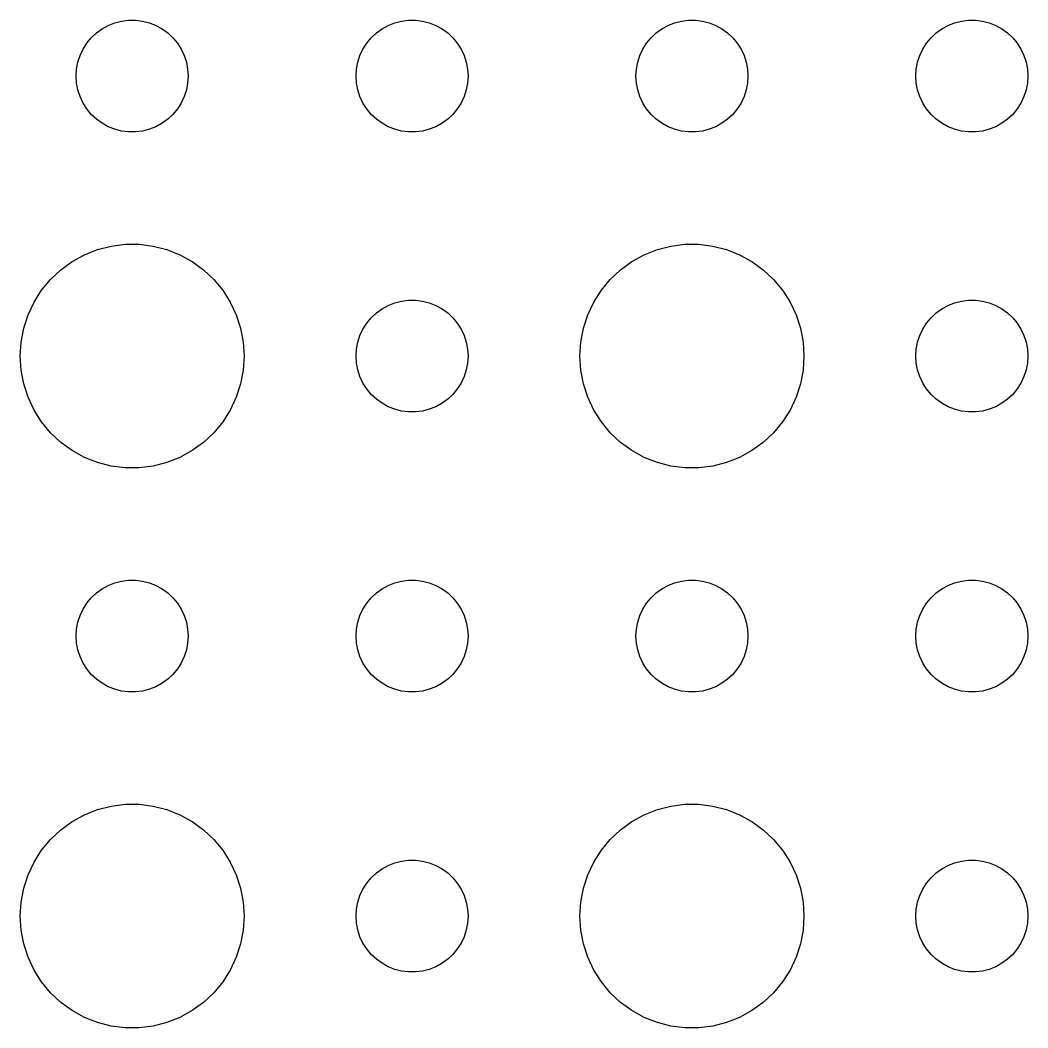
# Model space of a CAD drawing. Header units: metres. Extents: x -134 to 134, y 176 to 394.
# Drawn here: x 34.5 to 61.5, y 339.01 to 366 of the extents above; entities that cross this region are included whole.
import ezdxf

# ---------------------------------------------------------------- set-up
doc = ezdxf.new("R2010")
doc.units = ezdxf.units.M

msp = doc.modelspace()

# ---------------------------------------------------------------- linework, layer by layer
for p, q in [((36.6963, 365.766), (36.8613, 365.857)), ((36.8613, 365.857), (37.0365, 365.927)), ((37.0365, 365.927), (37.2189, 365.973)), ((37.2189, 365.973), (37.4058, 365.997)), ((37.4058, 365.997), (37.5942, 365.997)), ((37.5942, 365.997), (37.7811, 365.973)), ((37.7811, 365.973), (37.9635, 365.927)), ((37.9635, 365.927), (38.1387, 365.857)), ((38.1387, 365.857), (38.3037, 365.766)), ((44.1963, 365.766), (44.3613, 365.857)), ((44.3613, 365.857), (44.5365, 365.927)), ((44.5365, 365.927), (44.7189, 365.973)), ((44.7189, 365.973), (44.9058, 365.997)), ((44.9058, 365.997), (45.0942, 365.997)), ((45.0942, 365.997), (45.2811, 365.973)), ((45.2811, 365.973), (45.4635, 365.927)), ((45.4635, 365.927), (45.6387, 365.857)), ((45.6387, 365.857), (45.8037, 365.766)), ((51.6963, 365.766), (51.8613, 365.857)), ((51.8613, 365.857), (52.0365, 365.927)), ((52.0365, 365.927), (52.2189, 365.973)), ((52.2189, 365.973), (52.4058, 365.997)), ((52.4058, 365.997), (52.5942, 365.997)), ((52.5942, 365.997), (52.7811, 365.973)), ((52.7811, 365.973), (52.9635, 365.927)), ((52.9635, 365.927), (53.1387, 365.857)), ((53.1387, 365.857), (53.3037, 365.766)), ((59.1963, 365.766), (59.3613, 365.857)), ((59.3613, 365.857), (59.5365, 365.927)), ((59.5365, 365.927), (59.7189, 365.973)), ((59.7189, 365.973), (59.9058, 365.997)), ((59.9058, 365.997), (60.0942, 365.997)), ((60.0942, 365.997), (60.2811, 365.973)), ((60.2811, 365.973), (60.4635, 365.927)), ((60.4635, 365.927), (60.6387, 365.857)), ((60.6387, 365.857), (60.8037, 365.766)), ((36.4065, 365.527), (36.5439, 365.656)), ((36.5439, 365.656), (36.6963, 365.766)), ((38.3037, 365.766), (38.4561, 365.656)), ((38.4561, 365.656), (38.5934, 365.527)), ((43.9065, 365.527), (44.0439, 365.656)), ((44.0439, 365.656), (44.1963, 365.766)), ((45.8037, 365.766), (45.9561, 365.656)), ((45.9561, 365.656), (46.0934, 365.527)), ((51.4065, 365.527), (51.5439, 365.656)), ((51.5439, 365.656), (51.6963, 365.766)), ((53.3037, 365.766), (53.4561, 365.656)), ((53.4561, 365.656), (53.5934, 365.527)), ((58.9065, 365.527), (59.0439, 365.656)), ((59.0439, 365.656), (59.1963, 365.766)), ((60.8037, 365.766), (60.9561, 365.656)), ((60.9561, 365.656), (61.0934, 365.527)), ((36.1855, 365.223), (36.2865, 365.382)), ((36.2865, 365.382), (36.4065, 365.527)), ((38.5934, 365.527), (38.7135, 365.382)), ((38.7135, 365.382), (38.8145, 365.223)), ((43.6855, 365.223), (43.7865, 365.382)), ((43.7865, 365.382), (43.9065, 365.527)), ((46.0934, 365.527), (46.2135, 365.382)), ((46.2135, 365.382), (46.3145, 365.223)), ((51.1855, 365.223), (51.2865, 365.382)), ((51.2865, 365.382), (51.4065, 365.527)), ((53.5934, 365.527), (53.7135, 365.382)), ((53.7135, 365.382), (53.8145, 365.223)), ((58.6855, 365.223), (58.7865, 365.382)), ((58.7865, 365.382), (58.9065, 365.527)), ((61.0934, 365.527), (61.2135, 365.382)), ((61.2135, 365.382), (61.3145, 365.223)), ((36.0471, 364.873), (36.1053, 365.052)), ((36.1053, 365.052), (36.1855, 365.223)), ((38.8145, 365.223), (38.8947, 365.052)), ((38.8947, 365.052), (38.9529, 364.873)), ((43.5471, 364.873), (43.6053, 365.052)), ((43.6053, 365.052), (43.6855, 365.223)), ((46.3145, 365.223), (46.3947, 365.052)), ((46.3947, 365.052), (46.4529, 364.873)), ((51.0471, 364.873), (51.1053, 365.052)), ((51.1053, 365.052), (51.1855, 365.223)), ((53.8145, 365.223), (53.8947, 365.052)), ((53.8947, 365.052), (53.9529, 364.873)), ((58.5471, 364.873), (58.6053, 365.052)), ((58.6053, 365.052), (58.6855, 365.223)), ((61.3145, 365.223), (61.3947, 365.052)), ((61.3947, 365.052), (61.4529, 364.873)), ((36.0118, 364.688), (36.0471, 364.873)), ((38.9529, 364.873), (38.9882, 364.688)), ((43.5118, 364.688), (43.5471, 364.873)), ((46.4529, 364.873), (46.4882, 364.688)), ((51.0118, 364.688), (51.0471, 364.873)), ((53.9529, 364.873), (53.9882, 364.688)), ((58.5118, 364.688), (58.5471, 364.873)), ((61.4529, 364.873), (61.4882, 364.688)), ((36, 364.5), (36.0118, 364.688)), ((36.0118, 364.312), (36, 364.5)), ((38.9882, 364.688), (39, 364.5)), ((39, 364.5), (38.9882, 364.312)), ((43.5, 364.5), (43.5118, 364.688)), ((43.5118, 364.312), (43.5, 364.5)), ((46.4882, 364.688), (46.5, 364.5)), ((46.5, 364.5), (46.4882, 364.312)), ((51, 364.5), (51.0118, 364.688)), ((51.0118, 364.312), (51, 364.5)), ((53.9882, 364.688), (54, 364.5)), ((54, 364.5), (53.9882, 364.312)), ((58.5, 364.5), (58.5118, 364.688)), ((58.5118, 364.312), (58.5, 364.5)), ((61.4882, 364.688), (61.5, 364.5)), ((61.5, 364.5), (61.4882, 364.312)), ((36.0471, 364.127), (36.0118, 364.312)), ((38.9882, 364.312), (38.9529, 364.127)), ((43.5471, 364.127), (43.5118, 364.312)), ((46.4882, 364.312), (46.4529, 364.127)), ((51.0471, 364.127), (51.0118, 364.312)), ((53.9882, 364.312), (53.9529, 364.127)), ((58.5471, 364.127), (58.5118, 364.312)), ((61.4882, 364.312), (61.4529, 364.127)), ((36.1053, 363.948), (36.0471, 364.127)), ((38.9529, 364.127), (38.8947, 363.948)), ((43.6053, 363.948), (43.5471, 364.127)), ((46.4529, 364.127), (46.3947, 363.948)), ((51.1053, 363.948), (51.0471, 364.127)), ((53.9529, 364.127), (53.8947, 363.948)), ((58.6053, 363.948), (58.5471, 364.127)), ((61.4529, 364.127), (61.3947, 363.948)), ((36.1855, 363.777), (36.1053, 363.948)), ((36.2865, 363.618), (36.1855, 363.777)), ((38.8145, 363.777), (38.7135, 363.618)), ((38.8947, 363.948), (38.8145, 363.777)), ((43.6855, 363.777), (43.6053, 363.948)), ((43.7865, 363.618), (43.6855, 363.777)), ((46.3145, 363.777), (46.2135, 363.618)), ((46.3947, 363.948), (46.3145, 363.777)), ((51.1855, 363.777), (51.1053, 363.948)), ((51.2865, 363.618), (51.1855, 363.777)), ((53.8145, 363.777), (53.7135, 363.618)), ((53.8947, 363.948), (53.8145, 363.777)), ((58.6855, 363.777), (58.6053, 363.948)), ((58.7865, 363.618), (58.6855, 363.777)), ((61.3145, 363.777), (61.2135, 363.618)), ((61.3947, 363.948), (61.3145, 363.777)), ((36.4065, 363.473), (36.2865, 363.618)), ((36.5439, 363.344), (36.4065, 363.473)), ((38.5934, 363.473), (38.4561, 363.344)), ((38.7135, 363.618), (38.5934, 363.473)), ((43.9065, 363.473), (43.7865, 363.618)), ((44.0439, 363.344), (43.9065, 363.473)), ((46.0934, 363.473), (45.9561, 363.344)), ((46.2135, 363.618), (46.0934, 363.473)), ((51.4065, 363.473), (51.2865, 363.618)), ((51.5439, 363.344), (51.4065, 363.473)), ((53.5934, 363.473), (53.4561, 363.344)), ((53.7135, 363.618), (53.5934, 363.473)), ((58.9065, 363.473), (58.7865, 363.618)), ((59.0439, 363.344), (58.9065, 363.473)), ((61.0934, 363.473), (60.9561, 363.344)), ((61.2135, 363.618), (61.0934, 363.473)), ((36.6963, 363.234), (36.5439, 363.344)), ((36.8613, 363.143), (36.6963, 363.234)), ((38.3037, 363.234), (38.1387, 363.143)), ((38.4561, 363.344), (38.3037, 363.234)), ((44.1963, 363.234), (44.0439, 363.344)), ((44.3613, 363.143), (44.1963, 363.234)), ((45.8037, 363.234), (45.6387, 363.143)), ((45.9561, 363.344), (45.8037, 363.234)), ((51.6963, 363.234), (51.5439, 363.344)), ((51.8613, 363.143), (51.6963, 363.234)), ((53.3037, 363.234), (53.1387, 363.143)), ((53.4561, 363.344), (53.3037, 363.234)), ((59.1963, 363.234), (59.0439, 363.344)), ((59.3613, 363.143), (59.1963, 363.234)), ((60.8037, 363.234), (60.6387, 363.143)), ((60.9561, 363.344), (60.8037, 363.234)), ((37.0365, 363.073), (36.8613, 363.143)), ((37.2189, 363.027), (37.0365, 363.073)), ((37.4058, 363.003), (37.2189, 363.027)), ((37.5942, 363.003), (37.4058, 363.003)), ((37.7811, 363.027), (37.5942, 363.003)), ((37.9635, 363.073), (37.7811, 363.027)), ((38.1387, 363.143), (37.9635, 363.073)), ((44.5365, 363.073), (44.3613, 363.143)), ((44.7189, 363.027), (44.5365, 363.073)), ((44.9058, 363.003), (44.7189, 363.027)), ((45.0942, 363.003), (44.9058, 363.003)), ((45.2811, 363.027), (45.0942, 363.003)), ((45.4635, 363.073), (45.2811, 363.027)), ((45.6387, 363.143), (45.4635, 363.073)), ((52.0365, 363.073), (51.8613, 363.143)), ((52.2189, 363.027), (52.0365, 363.073)), ((52.4058, 363.003), (52.2189, 363.027)), ((52.5942, 363.003), (52.4058, 363.003)), ((52.7811, 363.027), (52.5942, 363.003)), ((52.9635, 363.073), (52.7811, 363.027)), ((53.1387, 363.143), (52.9635, 363.073)), ((59.5365, 363.073), (59.3613, 363.143)), ((59.7189, 363.027), (59.5365, 363.073)), ((59.9058, 363.003), (59.7189, 363.027)), ((60.0942, 363.003), (59.9058, 363.003)), ((60.2811, 363.027), (60.0942, 363.003)), ((60.4635, 363.073), (60.2811, 363.027)), ((60.6387, 363.143), (60.4635, 363.073)), ((36.5729, 359.853), (36.9379, 359.947)), ((36.9379, 359.947), (37.3116, 359.994)), ((37.3116, 359.994), (37.6884, 359.994)), ((37.6884, 359.994), (38.0621, 359.947)), ((38.0621, 359.947), (38.427, 359.853)), ((51.5729, 359.853), (51.9379, 359.947)), ((51.9379, 359.947), (52.3116, 359.994)), ((52.3116, 359.994), (52.6884, 359.994)), ((52.6884, 359.994), (53.0621, 359.947)), ((53.0621, 359.947), (53.427, 359.853)), ((35.8925, 359.533), (36.2227, 359.714)), ((36.2227, 359.714), (36.5729, 359.853)), ((38.427, 359.853), (38.7773, 359.714)), ((38.7773, 359.714), (39.1075, 359.533)), ((50.8925, 359.533), (51.2227, 359.714)), ((51.2227, 359.714), (51.5729, 359.853)), ((53.427, 359.853), (53.7773, 359.714)), ((53.7773, 359.714), (54.1075, 359.533)), ((35.5877, 359.312), (35.8925, 359.533)), ((39.1075, 359.533), (39.4123, 359.312)), ((50.5877, 359.312), (50.8925, 359.533)), ((54.1075, 359.533), (54.4123, 359.312)), ((35.3131, 359.054), (35.5877, 359.312)), ((39.4123, 359.312), (39.6869, 359.054)), ((50.3131, 359.054), (50.5877, 359.312)), ((54.4123, 359.312), (54.6869, 359.054)), ((35.0729, 358.763), (35.3131, 359.054)), ((39.6869, 359.054), (39.927, 358.763)), ((50.0729, 358.763), (50.3131, 359.054)), ((54.6869, 359.054), (54.927, 358.763)), ((34.8711, 358.445), (35.0729, 358.763)), ((39.927, 358.763), (40.1289, 358.445)), ((49.8711, 358.445), (50.0729, 358.763)), ((54.927, 358.763), (55.1289, 358.445)), ((34.7107, 358.104), (34.8711, 358.445)), ((40.1289, 358.445), (40.2893, 358.104)), ((44.1963, 358.266), (44.3613, 358.357)), ((44.3613, 358.357), (44.5365, 358.427)), ((44.5365, 358.427), (44.7189, 358.473)), ((44.7189, 358.473), (44.9058, 358.497)), ((44.9058, 358.497), (45.0942, 358.497)), ((45.0942, 358.497), (45.2811, 358.473)), ((45.2811, 358.473), (45.4635, 358.427)), ((45.4635, 358.427), (45.6387, 358.357)), ((45.6387, 358.357), (45.8037, 358.266)), ((49.7107, 358.104), (49.8711, 358.445)), ((55.1289, 358.445), (55.2893, 358.104)), ((59.1963, 358.266), (59.3613, 358.357)), ((59.3613, 358.357), (59.5365, 358.427)), ((59.5365, 358.427), (59.7189, 358.473)), ((59.7189, 358.473), (59.9058, 358.497)), ((59.9058, 358.497), (60.0942, 358.497)), ((60.0942, 358.497), (60.2811, 358.473)), ((60.2811, 358.473), (60.4635, 358.427)), ((60.4635, 358.427), (60.6387, 358.357)), ((60.6387, 358.357), (60.8037, 358.266)), ((34.5942, 357.746), (34.7107, 358.104)), ((40.2893, 358.104), (40.4057, 357.746)), ((43.7865, 357.882), (43.9065, 358.027)), ((43.9065, 358.027), (44.0439, 358.156)), ((44.0439, 358.156), (44.1963, 358.266)), ((45.8037, 358.266), (45.9561, 358.156)), ((45.9561, 358.156), (46.0934, 358.027)), ((46.0934, 358.027), (46.2135, 357.882)), ((49.5942, 357.746), (49.7107, 358.104)), ((55.2893, 358.104), (55.4057, 357.746)), ((58.7865, 357.882), (58.9065, 358.027)), ((58.9065, 358.027), (59.0439, 358.156)), ((59.0439, 358.156), (59.1963, 358.266)), ((60.8037, 358.266), (60.9561, 358.156)), ((60.9561, 358.156), (61.0934, 358.027)), ((61.0934, 358.027), (61.2135, 357.882)), ((43.6855, 357.723), (43.7865, 357.882)), ((46.2135, 357.882), (46.3145, 357.723)), ((58.6855, 357.723), (58.7865, 357.882)), ((61.2135, 357.882), (61.3145, 357.723)), ((34.5237, 357.376), (34.5942, 357.746)), ((40.4057, 357.746), (40.4763, 357.376)), ((43.5471, 357.373), (43.6053, 357.552)), ((43.6053, 357.552), (43.6855, 357.723)), ((46.3145, 357.723), (46.3947, 357.552)), ((46.3947, 357.552), (46.4529, 357.373)), ((49.5237, 357.376), (49.5942, 357.746)), ((55.4057, 357.746), (55.4763, 357.376)), ((58.5471, 357.373), (58.6053, 357.552)), ((58.6053, 357.552), (58.6855, 357.723)), ((61.3145, 357.723), (61.3947, 357.552)), ((61.3947, 357.552), (61.4529, 357.373)), ((34.5, 357), (34.5237, 357.376)), ((40.4763, 357.376), (40.5, 357)), ((43.5118, 357.188), (43.5471, 357.373)), ((46.4529, 357.373), (46.4882, 357.188)), ((49.5, 357), (49.5237, 357.376)), ((55.4763, 357.376), (55.5, 357)), ((58.5118, 357.188), (58.5471, 357.373)), ((61.4529, 357.373), (61.4882, 357.188)), ((34.5237, 356.624), (34.5, 357)), ((40.5, 357), (40.4763, 356.624)), ((43.5, 357), (43.5118, 357.188)), ((43.5118, 356.812), (43.5, 357)), ((46.4882, 357.188), (46.5, 357)), ((46.5, 357), (46.4882, 356.812)), ((49.5237, 356.624), (49.5, 357)), ((55.5, 357), (55.4763, 356.624)), ((58.5, 357), (58.5118, 357.188)), ((58.5118, 356.812), (58.5, 357)), ((61.4882, 357.188), (61.5, 357)), ((61.5, 357), (61.4882, 356.812)), ((43.5471, 356.627), (43.5118, 356.812)), ((46.4882, 356.812), (46.4529, 356.627)), ((58.5471, 356.627), (58.5118, 356.812)), ((61.4882, 356.812), (61.4529, 356.627)), ((34.5942, 356.254), (34.5237, 356.624)), ((40.4763, 356.624), (40.4057, 356.254)), ((43.6053, 356.448), (43.5471, 356.627)), ((43.6855, 356.277), (43.6053, 356.448)), ((46.3947, 356.448), (46.3145, 356.277)), ((46.4529, 356.627), (46.3947, 356.448)), ((49.5942, 356.254), (49.5237, 356.624)), ((55.4763, 356.624), (55.4057, 356.254)), ((58.6053, 356.448), (58.5471, 356.627)), ((58.6855, 356.277), (58.6053, 356.448)), ((61.3947, 356.448), (61.3145, 356.277)), ((61.4529, 356.627), (61.3947, 356.448)), ((34.7107, 355.896), (34.5942, 356.254)), ((40.4057, 356.254), (40.2893, 355.896)), ((43.7865, 356.118), (43.6855, 356.277)), ((46.3145, 356.277), (46.2135, 356.118)), ((49.7107, 355.896), (49.5942, 356.254)), ((55.4057, 356.254), (55.2893, 355.896)), ((58.7865, 356.118), (58.6855, 356.277)), ((61.3145, 356.277), (61.2135, 356.118)), ((34.8711, 355.555), (34.7107, 355.896)), ((40.2893, 355.896), (40.1289, 355.555)), ((43.9065, 355.973), (43.7865, 356.118)), ((44.0439, 355.844), (43.9065, 355.973)), ((46.0934, 355.973), (45.9561, 355.844)), ((46.2135, 356.118), (46.0934, 355.973)), ((49.8711, 355.555), (49.7107, 355.896)), ((55.2893, 355.896), (55.1289, 355.555)), ((58.9065, 355.973), (58.7865, 356.118)), ((59.0439, 355.844), (58.9065, 355.973)), ((61.0934, 355.973), (60.9561, 355.844)), ((61.2135, 356.118), (61.0934, 355.973)), ((44.1963, 355.734), (44.0439, 355.844)), ((44.3613, 355.643), (44.1963, 355.734)), ((44.5365, 355.573), (44.3613, 355.643)), ((45.6387, 355.643), (45.4635, 355.573)), ((45.8037, 355.734), (45.6387, 355.643)), ((45.9561, 355.844), (45.8037, 355.734)), ((59.1963, 355.734), (59.0439, 355.844)), ((59.3613, 355.643), (59.1963, 355.734)), ((59.5365, 355.573), (59.3613, 355.643)), ((60.6387, 355.643), (60.4635, 355.573)), ((60.8037, 355.734), (60.6387, 355.643)), ((60.9561, 355.844), (60.8037, 355.734)), ((35.0729, 355.237), (34.8711, 355.555)), ((40.1289, 355.555), (39.927, 355.237)), ((44.7189, 355.527), (44.5365, 355.573)), ((44.9058, 355.503), (44.7189, 355.527)), ((45.0942, 355.503), (44.9058, 355.503)), ((45.2811, 355.527), (45.0942, 355.503)), ((45.4635, 355.573), (45.2811, 355.527)), ((50.0729, 355.237), (49.8711, 355.555)), ((55.1289, 355.555), (54.927, 355.237)), ((59.7189, 355.527), (59.5365, 355.573)), ((59.9058, 355.503), (59.7189, 355.527)), ((60.0942, 355.503), (59.9058, 355.503)), ((60.2811, 355.527), (60.0942, 355.503)), ((60.4635, 355.573), (60.2811, 355.527)), ((35.3131, 354.946), (35.0729, 355.237)), ((39.927, 355.237), (39.6869, 354.946)), ((50.3131, 354.946), (50.0729, 355.237)), ((54.927, 355.237), (54.6869, 354.946)), ((35.5877, 354.688), (35.3131, 354.946)), ((39.6869, 354.946), (39.4123, 354.688)), ((50.5877, 354.688), (50.3131, 354.946)), ((54.6869, 354.946), (54.4123, 354.688)), ((35.8925, 354.467), (35.5877, 354.688)), ((39.4123, 354.688), (39.1075, 354.467)), ((50.8925, 354.467), (50.5877, 354.688)), ((54.4123, 354.688), (54.1075, 354.467)), ((36.2227, 354.286), (35.8925, 354.467)), ((36.5729, 354.147), (36.2227, 354.286)), ((38.7773, 354.286), (38.427, 354.147)), ((39.1075, 354.467), (38.7773, 354.286)), ((51.2227, 354.286), (50.8925, 354.467)), ((51.5729, 354.147), (51.2227, 354.286)), ((53.7773, 354.286), (53.427, 354.147)), ((54.1075, 354.467), (53.7773, 354.286)), ((36.9379, 354.053), (36.5729, 354.147)), ((37.3116, 354.006), (36.9379, 354.053)), ((37.6884, 354.006), (37.3116, 354.006)), ((38.0621, 354.053), (37.6884, 354.006)), ((38.427, 354.147), (38.0621, 354.053)), ((51.9379, 354.053), (51.5729, 354.147)), ((52.3116, 354.006), (51.9379, 354.053)), ((52.6884, 354.006), (52.3116, 354.006)), ((53.0621, 354.053), (52.6884, 354.006)), ((53.427, 354.147), (53.0621, 354.053)), ((36.5439, 350.656), (36.6963, 350.766)), ((36.6963, 350.766), (36.8613, 350.857)), ((36.8613, 350.857), (37.0365, 350.927)), ((37.0365, 350.927), (37.2189, 350.973)), ((37.2189, 350.973), (37.4058, 350.997)), ((37.4058, 350.997), (37.5942, 350.997)), ((37.5942, 350.997), (37.7811, 350.973)), ((37.7811, 350.973), (37.9635, 350.927)), ((37.9635, 350.927), (38.1387, 350.857)), ((38.1387, 350.857), (38.3037, 350.766)), ((38.3037, 350.766), (38.4561, 350.656)), ((44.0439, 350.656), (44.1963, 350.766)), ((44.1963, 350.766), (44.3613, 350.857)), ((44.3613, 350.857), (44.5365, 350.927)), ((44.5365, 350.927), (44.7189, 350.973)), ((44.7189, 350.973), (44.9058, 350.997)), ((44.9058, 350.997), (45.0942, 350.997)), ((45.0942, 350.997), (45.2811, 350.973)), ((45.2811, 350.973), (45.4635, 350.927)), ((45.4635, 350.927), (45.6387, 350.857)), ((45.6387, 350.857), (45.8037, 350.766)), ((45.8037, 350.766), (45.9561, 350.656)), ((51.5439, 350.656), (51.6963, 350.766)), ((51.6963, 350.766), (51.8613, 350.857)), ((51.8613, 350.857), (52.0365, 350.927)), ((52.0365, 350.927), (52.2189, 350.973)), ((52.2189, 350.973), (52.4058, 350.997)), ((52.4058, 350.997), (52.5942, 350.997)), ((52.5942, 350.997), (52.7811, 350.973)), ((52.7811, 350.973), (52.9635, 350.927)), ((52.9635, 350.927), (53.1387, 350.857)), ((53.1387, 350.857), (53.3037, 350.766)), ((53.3037, 350.766), (53.4561, 350.656)), ((59.0439, 350.656), (59.1963, 350.766)), ((59.1963, 350.766), (59.3613, 350.857)), ((59.3613, 350.857), (59.5365, 350.927)), ((59.5365, 350.927), (59.7189, 350.973)), ((59.7189, 350.973), (59.9058, 350.997)), ((59.9058, 350.997), (60.0942, 350.997)), ((60.0942, 350.997), (60.2811, 350.973)), ((60.2811, 350.973), (60.4635, 350.927)), ((60.4635, 350.927), (60.6387, 350.857)), ((60.6387, 350.857), (60.8037, 350.766)), ((60.8037, 350.766), (60.9561, 350.656)), ((36.2865, 350.382), (36.4065, 350.527)), ((36.4065, 350.527), (36.5439, 350.656)), ((38.4561, 350.656), (38.5934, 350.527)), ((38.5934, 350.527), (38.7135, 350.382)), ((43.7865, 350.382), (43.9065, 350.527)), ((43.9065, 350.527), (44.0439, 350.656)), ((45.9561, 350.656), (46.0934, 350.527)), ((46.0934, 350.527), (46.2135, 350.382)), ((51.2865, 350.382), (51.4065, 350.527)), ((51.4065, 350.527), (51.5439, 350.656)), ((53.4561, 350.656), (53.5934, 350.527)), ((53.5934, 350.527), (53.7135, 350.382)), ((58.7865, 350.382), (58.9065, 350.527)), ((58.9065, 350.527), (59.0439, 350.656)), ((60.9561, 350.656), (61.0934, 350.527)), ((61.0934, 350.527), (61.2135, 350.382)), ((36.1053, 350.052), (36.1855, 350.223)), ((36.1855, 350.223), (36.2865, 350.382)), ((38.7135, 350.382), (38.8145, 350.223)), ((38.8145, 350.223), (38.8947, 350.052)), ((43.6053, 350.052), (43.6855, 350.223)), ((43.6855, 350.223), (43.7865, 350.382)), ((46.2135, 350.382), (46.3145, 350.223)), ((46.3145, 350.223), (46.3947, 350.052)), ((51.1053, 350.052), (51.1855, 350.223)), ((51.1855, 350.223), (51.2865, 350.382)), ((53.7135, 350.382), (53.8145, 350.223)), ((53.8145, 350.223), (53.8947, 350.052)), ((58.6053, 350.052), (58.6855, 350.223)), ((58.6855, 350.223), (58.7865, 350.382)), ((61.2135, 350.382), (61.3145, 350.223)), ((61.3145, 350.223), (61.3947, 350.052)), ((36.0471, 349.873), (36.1053, 350.052)), ((38.8947, 350.052), (38.9529, 349.873)), ((43.5471, 349.873), (43.6053, 350.052)), ((46.3947, 350.052), (46.4529, 349.873)), ((51.0471, 349.873), (51.1053, 350.052)), ((53.8947, 350.052), (53.9529, 349.873)), ((58.5471, 349.873), (58.6053, 350.052)), ((61.3947, 350.052), (61.4529, 349.873)), ((36, 349.5), (36.0118, 349.688)), ((36.0118, 349.688), (36.0471, 349.873)), ((38.9529, 349.873), (38.9882, 349.688)), ((38.9882, 349.688), (39, 349.5)), ((43.5, 349.5), (43.5118, 349.688)), ((43.5118, 349.688), (43.5471, 349.873)), ((46.4529, 349.873), (46.4882, 349.688)), ((46.4882, 349.688), (46.5, 349.5)), ((51, 349.5), (51.0118, 349.688)), ((51.0118, 349.688), (51.0471, 349.873)), ((53.9529, 349.873), (53.9882, 349.688)), ((53.9882, 349.688), (54, 349.5)), ((58.5, 349.5), (58.5118, 349.688)), ((58.5118, 349.688), (58.5471, 349.873)), ((61.4529, 349.873), (61.4882, 349.688)), ((61.4882, 349.688), (61.5, 349.5)), ((36.0118, 349.312), (36, 349.5)), ((39, 349.5), (38.9882, 349.312)), ((43.5118, 349.312), (43.5, 349.5)), ((46.5, 349.5), (46.4882, 349.312)), ((51.0118, 349.312), (51, 349.5)), ((54, 349.5), (53.9882, 349.312)), ((58.5118, 349.312), (58.5, 349.5)), ((61.5, 349.5), (61.4882, 349.312)), ((36.0471, 349.127), (36.0118, 349.312)), ((36.1053, 348.948), (36.0471, 349.127)), ((38.9529, 349.127), (38.8947, 348.948)), ((38.9882, 349.312), (38.9529, 349.127)), ((43.5471, 349.127), (43.5118, 349.312)), ((43.6053, 348.948), (43.5471, 349.127)), ((46.4529, 349.127), (46.3947, 348.948)), ((46.4882, 349.312), (46.4529, 349.127)), ((51.0471, 349.127), (51.0118, 349.312)), ((51.1053, 348.948), (51.0471, 349.127)), ((53.9529, 349.127), (53.8947, 348.948)), ((53.9882, 349.312), (53.9529, 349.127)), ((58.5471, 349.127), (58.5118, 349.312)), ((58.6053, 348.948), (58.5471, 349.127)), ((61.4529, 349.127), (61.3947, 348.948)), ((61.4882, 349.312), (61.4529, 349.127)), ((36.1855, 348.777), (36.1053, 348.948)), ((38.8947, 348.948), (38.8145, 348.777)), ((43.6855, 348.777), (43.6053, 348.948)), ((46.3947, 348.948), (46.3145, 348.777)), ((51.1855, 348.777), (51.1053, 348.948)), ((53.8947, 348.948), (53.8145, 348.777)), ((58.6855, 348.777), (58.6053, 348.948)), ((61.3947, 348.948), (61.3145, 348.777)), ((36.2865, 348.618), (36.1855, 348.777)), ((36.4065, 348.473), (36.2865, 348.618)), ((38.7135, 348.618), (38.5934, 348.473)), ((38.8145, 348.777), (38.7135, 348.618)), ((43.7865, 348.618), (43.6855, 348.777)), ((43.9065, 348.473), (43.7865, 348.618)), ((46.2135, 348.618), (46.0934, 348.473)), ((46.3145, 348.777), (46.2135, 348.618)), ((51.2865, 348.618), (51.1855, 348.777)), ((51.4065, 348.473), (51.2865, 348.618)), ((53.7135, 348.618), (53.5934, 348.473)), ((53.8145, 348.777), (53.7135, 348.618)), ((58.7865, 348.618), (58.6855, 348.777)), ((58.9065, 348.473), (58.7865, 348.618)), ((61.2135, 348.618), (61.0934, 348.473)), ((61.3145, 348.777), (61.2135, 348.618)), ((36.5439, 348.344), (36.4065, 348.473)), ((36.6963, 348.234), (36.5439, 348.344)), ((38.4561, 348.344), (38.3037, 348.234)), ((38.5934, 348.473), (38.4561, 348.344)), ((44.0439, 348.344), (43.9065, 348.473)), ((44.1963, 348.234), (44.0439, 348.344)), ((45.9561, 348.344), (45.8037, 348.234)), ((46.0934, 348.473), (45.9561, 348.344)), ((51.5439, 348.344), (51.4065, 348.473)), ((51.6963, 348.234), (51.5439, 348.344)), ((53.4561, 348.344), (53.3037, 348.234)), ((53.5934, 348.473), (53.4561, 348.344)), ((59.0439, 348.344), (58.9065, 348.473)), ((59.1963, 348.234), (59.0439, 348.344)), ((60.9561, 348.344), (60.8037, 348.234)), ((61.0934, 348.473), (60.9561, 348.344)), ((36.8613, 348.143), (36.6963, 348.234)), ((37.0365, 348.073), (36.8613, 348.143)), ((37.2189, 348.027), (37.0365, 348.073)), ((37.9635, 348.073), (37.7811, 348.027)), ((38.1387, 348.143), (37.9635, 348.073)), ((38.3037, 348.234), (38.1387, 348.143)), ((44.3613, 348.143), (44.1963, 348.234)), ((44.5365, 348.073), (44.3613, 348.143)), ((44.7189, 348.027), (44.5365, 348.073)), ((45.4635, 348.073), (45.2811, 348.027)), ((45.6387, 348.143), (45.4635, 348.073)), ((45.8037, 348.234), (45.6387, 348.143)), ((51.8613, 348.143), (51.6963, 348.234)), ((52.0365, 348.073), (51.8613, 348.143)), ((52.2189, 348.027), (52.0365, 348.073)), ((52.9635, 348.073), (52.7811, 348.027)), ((53.1387, 348.143), (52.9635, 348.073)), ((53.3037, 348.234), (53.1387, 348.143)), ((59.3613, 348.143), (59.1963, 348.234)), ((59.5365, 348.073), (59.3613, 348.143)), ((59.7189, 348.027), (59.5365, 348.073)), ((60.4635, 348.073), (60.2811, 348.027)), ((60.6387, 348.143), (60.4635, 348.073)), ((60.8037, 348.234), (60.6387, 348.143)), ((37.4058, 348.003), (37.2189, 348.027)), ((37.5942, 348.003), (37.4058, 348.003)), ((37.7811, 348.027), (37.5942, 348.003)), ((44.9058, 348.003), (44.7189, 348.027)), ((45.0942, 348.003), (44.9058, 348.003)), ((45.2811, 348.027), (45.0942, 348.003)), ((52.4058, 348.003), (52.2189, 348.027)), ((52.5942, 348.003), (52.4058, 348.003)), ((52.7811, 348.027), (52.5942, 348.003)), ((59.9058, 348.003), (59.7189, 348.027)), ((60.0942, 348.003), (59.9058, 348.003)), ((60.2811, 348.027), (60.0942, 348.003)), ((36.2227, 344.714), (36.5729, 344.853)), ((36.5729, 344.853), (36.9379, 344.947)), ((36.9379, 344.947), (37.3116, 344.994)), ((37.3116, 344.994), (37.6884, 344.994)), ((37.6884, 344.994), (38.0621, 344.947)), ((38.0621, 344.947), (38.427, 344.853)), ((38.427, 344.853), (38.7773, 344.714)), ((51.2227, 344.714), (51.5729, 344.853)), ((51.5729, 344.853), (51.9379, 344.947)), ((51.9379, 344.947), (52.3116, 344.994)), ((52.3116, 344.994), (52.6884, 344.994)), ((52.6884, 344.994), (53.0621, 344.947)), ((53.0621, 344.947), (53.427, 344.853)), ((53.427, 344.853), (53.7773, 344.714)), ((35.5877, 344.312), (35.8925, 344.533)), ((35.8925, 344.533), (36.2227, 344.714)), ((38.7773, 344.714), (39.1075, 344.533)), ((39.1075, 344.533), (39.4123, 344.312)), ((50.5877, 344.312), (50.8925, 344.533)), ((50.8925, 344.533), (51.2227, 344.714)), ((53.7773, 344.714), (54.1075, 344.533)), ((54.1075, 344.533), (54.4123, 344.312)), ((35.3131, 344.054), (35.5877, 344.312)), ((39.4123, 344.312), (39.6869, 344.054)), ((50.3131, 344.054), (50.5877, 344.312)), ((54.4123, 344.312), (54.6869, 344.054)), ((35.0729, 343.763), (35.3131, 344.054)), ((39.6869, 344.054), (39.927, 343.763)), ((50.0729, 343.763), (50.3131, 344.054)), ((54.6869, 344.054), (54.927, 343.763)), ((34.8711, 343.445), (35.0729, 343.763)), ((39.927, 343.763), (40.1289, 343.445)), ((49.8711, 343.445), (50.0729, 343.763)), ((54.927, 343.763), (55.1289, 343.445)), ((34.7107, 343.104), (34.8711, 343.445)), ((40.1289, 343.445), (40.2893, 343.104)), ((44.5365, 343.427), (44.7189, 343.473)), ((44.7189, 343.473), (44.9058, 343.497)), ((44.9058, 343.497), (45.0942, 343.497)), ((45.0942, 343.497), (45.2811, 343.473)), ((45.2811, 343.473), (45.4635, 343.427)), ((49.7107, 343.104), (49.8711, 343.445)), ((55.1289, 343.445), (55.2893, 343.104)), ((59.5365, 343.427), (59.7189, 343.473)), ((59.7189, 343.473), (59.9058, 343.497)), ((59.9058, 343.497), (60.0942, 343.497)), ((60.0942, 343.497), (60.2811, 343.473)), ((60.2811, 343.473), (60.4635, 343.427)), ((44.0439, 343.156), (44.1963, 343.266)), ((44.1963, 343.266), (44.3613, 343.357)), ((44.3613, 343.357), (44.5365, 343.427)), ((45.4635, 343.427), (45.6387, 343.357)), ((45.6387, 343.357), (45.8037, 343.266)), ((45.8037, 343.266), (45.9561, 343.156)), ((59.0439, 343.156), (59.1963, 343.266)), ((59.1963, 343.266), (59.3613, 343.357)), ((59.3613, 343.357), (59.5365, 343.427)), ((60.4635, 343.427), (60.6387, 343.357)), ((60.6387, 343.357), (60.8037, 343.266)), ((60.8037, 343.266), (60.9561, 343.156)), ((34.5942, 342.746), (34.7107, 343.104)), ((40.2893, 343.104), (40.4057, 342.746)), ((43.7865, 342.882), (43.9065, 343.027)), ((43.9065, 343.027), (44.0439, 343.156)), ((45.9561, 343.156), (46.0934, 343.027)), ((46.0934, 343.027), (46.2135, 342.882)), ((49.5942, 342.746), (49.7107, 343.104)), ((55.2893, 343.104), (55.4057, 342.746)), ((58.7865, 342.882), (58.9065, 343.027)), ((58.9065, 343.027), (59.0439, 343.156)), ((60.9561, 343.156), (61.0934, 343.027)), ((61.0934, 343.027), (61.2135, 342.882)), ((34.5237, 342.376), (34.5942, 342.746)), ((40.4057, 342.746), (40.4763, 342.376)), ((43.6053, 342.552), (43.6855, 342.723)), ((43.6855, 342.723), (43.7865, 342.882)), ((46.2135, 342.882), (46.3145, 342.723)), ((46.3145, 342.723), (46.3947, 342.552)), ((49.5237, 342.376), (49.5942, 342.746)), ((55.4057, 342.746), (55.4763, 342.376)), ((58.6053, 342.552), (58.6855, 342.723)), ((58.6855, 342.723), (58.7865, 342.882)), ((61.2135, 342.882), (61.3145, 342.723)), ((61.3145, 342.723), (61.3947, 342.552)), ((34.5, 342), (34.5237, 342.376)), ((40.4763, 342.376), (40.5, 342)), ((43.5118, 342.188), (43.5471, 342.373)), ((43.5471, 342.373), (43.6053, 342.552)), ((46.3947, 342.552), (46.4529, 342.373)), ((46.4529, 342.373), (46.4882, 342.188)), ((49.5, 342), (49.5237, 342.376)), ((55.4763, 342.376), (55.5, 342)), ((58.5118, 342.188), (58.5471, 342.373)), ((58.5471, 342.373), (58.6053, 342.552)), ((61.3947, 342.552), (61.4529, 342.373)), ((61.4529, 342.373), (61.4882, 342.188)), ((43.5, 342), (43.5118, 342.188)), ((46.4882, 342.188), (46.5, 342)), ((58.5, 342), (58.5118, 342.188)), ((61.4882, 342.188), (61.5, 342)), ((34.5237, 341.624), (34.5, 342)), ((40.5, 342), (40.4763, 341.624)), ((43.5118, 341.812), (43.5, 342)), ((46.5, 342), (46.4882, 341.812)), ((49.5237, 341.624), (49.5, 342)), ((55.5, 342), (55.4763, 341.624)), ((58.5118, 341.812), (58.5, 342)), ((61.5, 342), (61.4882, 341.812)), ((34.5942, 341.254), (34.5237, 341.624)), ((40.4763, 341.624), (40.4057, 341.254)), ((43.5471, 341.627), (43.5118, 341.812)), ((43.6053, 341.448), (43.5471, 341.627)), ((46.4529, 341.627), (46.3947, 341.448)), ((46.4882, 341.812), (46.4529, 341.627)), ((49.5942, 341.254), (49.5237, 341.624)), ((55.4763, 341.624), (55.4057, 341.254)), ((58.5471, 341.627), (58.5118, 341.812)), ((58.6053, 341.448), (58.5471, 341.627)), ((61.4529, 341.627), (61.3947, 341.448)), ((61.4882, 341.812), (61.4529, 341.627)), ((43.6855, 341.277), (43.6053, 341.448)), ((46.3947, 341.448), (46.3145, 341.277)), ((58.6855, 341.277), (58.6053, 341.448)), ((61.3947, 341.448), (61.3145, 341.277)), ((34.7107, 340.896), (34.5942, 341.254)), ((40.4057, 341.254), (40.2893, 340.896)), ((43.7865, 341.118), (43.6855, 341.277)), ((43.9065, 340.973), (43.7865, 341.118)), ((46.2135, 341.118), (46.0934, 340.973)), ((46.3145, 341.277), (46.2135, 341.118)), ((49.7107, 340.896), (49.5942, 341.254)), ((55.4057, 341.254), (55.2893, 340.896)), ((58.7865, 341.118), (58.6855, 341.277)), ((58.9065, 340.973), (58.7865, 341.118)), ((61.2135, 341.118), (61.0934, 340.973)), ((61.3145, 341.277), (61.2135, 341.118)), ((34.8711, 340.555), (34.7107, 340.896)), ((40.2893, 340.896), (40.1289, 340.555)), ((44.0439, 340.844), (43.9065, 340.973)), ((44.1963, 340.734), (44.0439, 340.844)), ((45.9561, 340.844), (45.8037, 340.734)), ((46.0934, 340.973), (45.9561, 340.844)), ((49.8711, 340.555), (49.7107, 340.896)), ((55.2893, 340.896), (55.1289, 340.555)), ((59.0439, 340.844), (58.9065, 340.973)), ((59.1963, 340.734), (59.0439, 340.844)), ((60.9561, 340.844), (60.8037, 340.734)), ((61.0934, 340.973), (60.9561, 340.844)), ((35.0729, 340.237), (34.8711, 340.555)), ((40.1289, 340.555), (39.927, 340.237)), ((44.3613, 340.643), (44.1963, 340.734)), ((44.5365, 340.573), (44.3613, 340.643)), ((44.7189, 340.527), (44.5365, 340.573)), ((44.9058, 340.503), (44.7189, 340.527)), ((45.0942, 340.503), (44.9058, 340.503)), ((45.2811, 340.527), (45.0942, 340.503)), ((45.4635, 340.573), (45.2811, 340.527)), ((45.6387, 340.643), (45.4635, 340.573)), ((45.8037, 340.734), (45.6387, 340.643)), ((50.0729, 340.237), (49.8711, 340.555)), ((55.1289, 340.555), (54.927, 340.237)), ((59.3613, 340.643), (59.1963, 340.734)), ((59.5365, 340.573), (59.3613, 340.643)), ((59.7189, 340.527), (59.5365, 340.573)), ((59.9058, 340.503), (59.7189, 340.527)), ((60.0942, 340.503), (59.9058, 340.503)), ((60.2811, 340.527), (60.0942, 340.503)), ((60.4635, 340.573), (60.2811, 340.527)), ((60.6387, 340.643), (60.4635, 340.573)), ((60.8037, 340.734), (60.6387, 340.643)), ((35.3131, 339.946), (35.0729, 340.237)), ((39.927, 340.237), (39.6869, 339.946)), ((50.3131, 339.946), (50.0729, 340.237)), ((54.927, 340.237), (54.6869, 339.946)), ((35.5877, 339.688), (35.3131, 339.946)), ((39.6869, 339.946), (39.4123, 339.688)), ((50.5877, 339.688), (50.3131, 339.946)), ((54.6869, 339.946), (54.4123, 339.688)), ((35.8925, 339.467), (35.5877, 339.688)), ((39.4123, 339.688), (39.1075, 339.467)), ((50.8925, 339.467), (50.5877, 339.688)), ((54.4123, 339.688), (54.1075, 339.467)), ((36.2227, 339.286), (35.8925, 339.467)), ((39.1075, 339.467), (38.7773, 339.286)), ((51.2227, 339.286), (50.8925, 339.467)), ((54.1075, 339.467), (53.7773, 339.286)), ((36.5729, 339.147), (36.2227, 339.286)), ((36.9379, 339.053), (36.5729, 339.147)), ((38.427, 339.147), (38.0621, 339.053)), ((38.7773, 339.286), (38.427, 339.147)), ((51.5729, 339.147), (51.2227, 339.286)), ((51.9379, 339.053), (51.5729, 339.147)), ((53.427, 339.147), (53.0621, 339.053)), ((53.7773, 339.286), (53.427, 339.147)), ((37.3116, 339.006), (36.9379, 339.053)), ((37.6884, 339.006), (37.3116, 339.006)), ((38.0621, 339.053), (37.6884, 339.006)), ((52.3116, 339.006), (51.9379, 339.053)), ((52.6884, 339.006), (52.3116, 339.006)), ((53.0621, 339.053), (52.6884, 339.006))]:
    msp.add_line(p, q)

doc.saveas('drawing.dxf')
